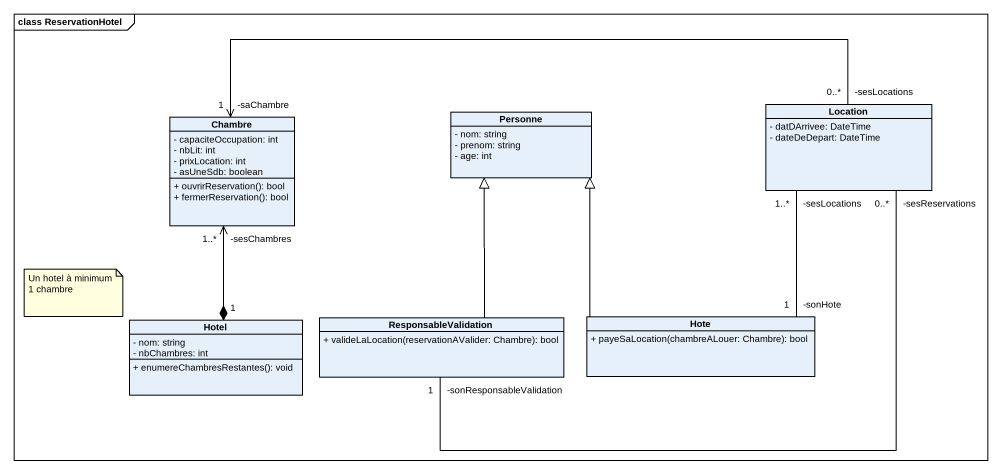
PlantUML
@startuml
mainframe class ReservationHotel
hide circle
hide empty members
skinparam classAttributeIconSize 0
class Chambre {
  - capaciteOccupation: int
  - nbLit: int
  - prixLocation: int
  - asUneSdb: boolean
  + ouvrirReservation(): bool
  + fermerReservation(): bool
}
class Personne {
  - nom: string
  - prenom: string
  - age: int
}
class Location {
  - datDArrivee: DateTime
  - dateDeDepart: DateTime
}
class Hotel {
  - nom: string
  - nbChambres: int
  + enumereChambresRestantes(): void
}
class ResponsableValidation {
  + valideLaLocation(reservationAValider: Chambre): bool
}
class Hote {
  + payeSaLocation(chambreALouer: Chambre): bool
}
Chambre "-saChambre\n1" <-right- "-sesLocations\n0..*" Location
Chambre "-sesChambres\n1..*" <--* "1" Hotel
ResponsableValidation -up-|> Personne
ResponsableValidation "-sonResponsableValidation\n1" -right- "-sesReservations\n0..*" Location
Hote -up-|> Personne
Hote "-sonHote\n1" -up- "-sesLocations\n1..*" Location
note as N1
  Un hotel à minimum 1 chambre
end note
@enduml
